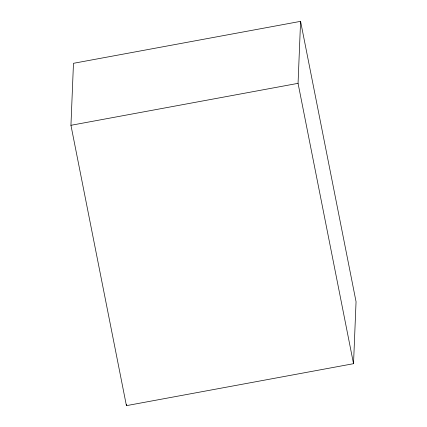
<?xml version="1.0" encoding="UTF-8"?>
<svg xmlns="http://www.w3.org/2000/svg" width="427" height="427" viewBox="0 0 427 427"><rect width="100%" height="100%" fill="white"/><g stroke="black" fill="none" stroke-linecap="round" stroke-linejoin="round"><path stroke-width="0.64" d="M70.946 125.298L73.471 63.308L300.581 21.35L356.054 301.702L353.529 363.692L126.419 405.65L70.946 125.298L298.057 83.34L300.581 21.35M126.419 405.65L126.472 404.316M298.057 83.34L353.529 363.692"/></g></svg>
